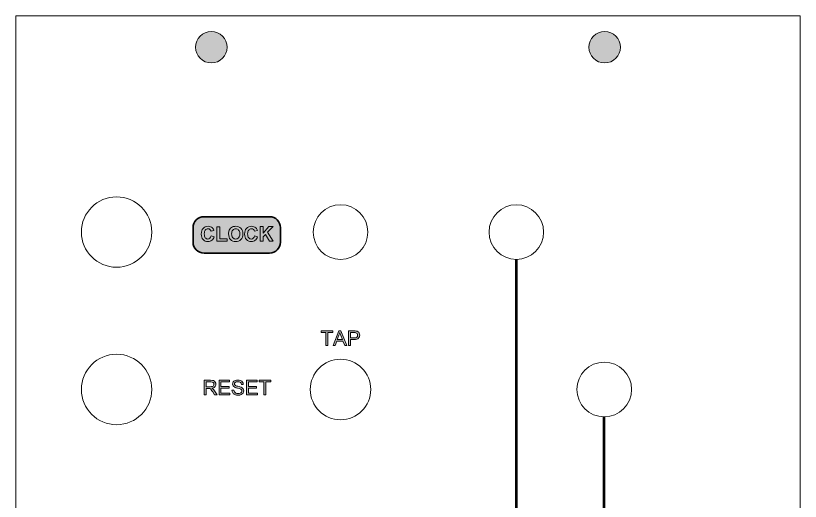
# Model space of a CAD drawing. Header units: millimetres. Extents: x -54 to 54, y -111 to 111.
# Drawn here: x -53.8 to 53.8, y 44.4 to 111 of the extents above; entities that cross this region are included whole.
import ezdxf

# ---------------------------------------------------------------- set-up
doc = ezdxf.new("R2010")
doc.units = ezdxf.units.MM
doc.header["$MEASUREMENT"] = 0
doc.layers.add('Decoupe', color=7, linetype='Continuous')
doc.layers.add('Impression', color=7, linetype='Continuous')

# ---------------------------------------------------------------- blocks, each defined once
blk = doc.blocks.new('block 3')
at = {"layer": 'Impression', "true_color": 0x000000}
h = blk.add_hatch(color=18, dxfattribs=at)
h.dxf.hatch_style = 2
edge = h.paths.add_edge_path()
edge.add_spline(control_points=[(-27.02, 80.8), (-27.02, 80.8), (-26.62, 80.68), (-26.62, 80.68), (-26.68, 80.46), (-26.78, 80.29), (-26.93, 80.19), (-27.07, 80.08), (-27.25, 80.02), (-27.46, 80.02), (-27.73, 80.02), (-27.95, 80.12), (-28.12, 80.3), (-28.3, 80.48), (-28.38, 80.73), (-28.38, 81.05), (-28.38, 81.39), (-28.3, 81.65), (-28.12, 81.83), (-27.95, 82.02), (-27.72, 82.11), (-27.44, 82.11), (-27.19, 82.11), (-26.99, 82.04), (-26.84, 81.89), (-26.74, 81.81), (-26.67, 81.68), (-26.63, 81.52), (-26.63, 81.52), (-27.03, 81.43), (-27.03, 81.43), (-27.06, 81.53), (-27.11, 81.61), (-27.18, 81.67), (-27.26, 81.73), (-27.35, 81.77), (-27.46, 81.77), (-27.61, 81.77), (-27.73, 81.71), (-27.82, 81.6), (-27.92, 81.5), (-27.96, 81.32), (-27.96, 81.08), (-27.96, 80.83), (-27.92, 80.64), (-27.82, 80.54), (-27.73, 80.43), (-27.61, 80.37), (-27.47, 80.37), (-27.36, 80.37), (-27.27, 80.41), (-27.19, 80.48), (-27.11, 80.55), (-27.05, 80.65), (-27.02, 80.8)], knot_values=[0, 0, 0, 0, 1, 1, 1, 2, 2, 2, 3, 3, 3, 4, 4, 4, 5, 5, 5, 6, 6, 6, 7, 7, 7, 8, 8, 8, 9, 9, 9, 10, 10, 10, 11, 11, 11, 12, 12, 12, 13, 13, 13, 14, 14, 14, 15, 15, 15, 16, 16, 16, 17, 17, 17, 18, 18, 18, 18], degree=3, periodic=1)
h = blk.add_hatch(color=18, dxfattribs=at)
h.dxf.hatch_style = 2
h.paths.add_polyline_path([(-26.26, 80.06), (-26.26, 82.06), (-25.85, 82.06), (-25.85, 80.4), (-24.84, 80.4), (-24.84, 80.06)])
h = blk.add_hatch(color=18, dxfattribs=at)
h.dxf.hatch_style = 2
edge = h.paths.add_edge_path()
edge.add_spline(control_points=[(-24.63, 81.06), (-24.63, 81.26), (-24.6, 81.44), (-24.54, 81.58), (-24.49, 81.68), (-24.43, 81.77), (-24.35, 81.85), (-24.27, 81.93), (-24.19, 81.99), (-24.09, 82.03), (-23.96, 82.09), (-23.82, 82.11), (-23.65, 82.11), (-23.36, 82.11), (-23.12, 82.02), (-22.94, 81.84), (-22.76, 81.65), (-22.67, 81.4), (-22.67, 81.07), (-22.67, 80.74), (-22.76, 80.49), (-22.94, 80.3), (-23.12, 80.12), (-23.35, 80.02), (-23.65, 80.02), (-23.95, 80.02), (-24.19, 80.12), (-24.37, 80.3), (-24.54, 80.48), (-24.63, 80.74), (-24.63, 81.06)], knot_values=[0, 0, 0, 0, 1, 1, 1, 2, 2, 2, 3, 3, 3, 4, 4, 4, 5, 5, 5, 6, 6, 6, 7, 7, 7, 8, 8, 8, 9, 9, 9, 10, 10, 10, 10], degree=3, periodic=1)
edge = h.paths.add_edge_path()
edge.add_spline(control_points=[(-24.21, 81.07), (-24.21, 80.84), (-24.16, 80.67), (-24.05, 80.55), (-23.95, 80.43), (-23.81, 80.37), (-23.65, 80.37), (-23.49, 80.37), (-23.35, 80.43), (-23.25, 80.55), (-23.15, 80.67), (-23.09, 80.84), (-23.09, 81.08), (-23.09, 81.31), (-23.14, 81.48), (-23.25, 81.59), (-23.35, 81.71), (-23.48, 81.77), (-23.65, 81.77), (-23.82, 81.77), (-23.95, 81.71), (-24.06, 81.59), (-24.16, 81.48), (-24.21, 81.3), (-24.21, 81.07)], knot_values=[0, 0, 0, 0, 1, 1, 1, 2, 2, 2, 3, 3, 3, 4, 4, 4, 5, 5, 5, 6, 6, 6, 7, 7, 7, 8, 8, 8, 8], degree=3, periodic=1)
h = blk.add_hatch(color=18, dxfattribs=at)
h.dxf.hatch_style = 2
edge = h.paths.add_edge_path()
edge.add_spline(control_points=[(-21.06, 80.8), (-21.06, 80.8), (-20.67, 80.68), (-20.67, 80.68), (-20.73, 80.46), (-20.83, 80.29), (-20.97, 80.19), (-21.11, 80.08), (-21.29, 80.02), (-21.5, 80.02), (-21.77, 80.02), (-21.99, 80.12), (-22.17, 80.3), (-22.34, 80.48), (-22.43, 80.73), (-22.43, 81.05), (-22.43, 81.39), (-22.34, 81.65), (-22.17, 81.83), (-21.99, 82.02), (-21.76, 82.11), (-21.48, 82.11), (-21.23, 82.11), (-21.03, 82.04), (-20.88, 81.89), (-20.79, 81.81), (-20.72, 81.68), (-20.67, 81.52), (-20.67, 81.52), (-21.08, 81.43), (-21.08, 81.43), (-21.1, 81.53), (-21.15, 81.61), (-21.22, 81.67), (-21.3, 81.73), (-21.39, 81.77), (-21.5, 81.77), (-21.65, 81.77), (-21.77, 81.71), (-21.87, 81.6), (-21.96, 81.5), (-22.01, 81.32), (-22.01, 81.08), (-22.01, 80.83), (-21.96, 80.64), (-21.87, 80.54), (-21.78, 80.43), (-21.66, 80.37), (-21.51, 80.37), (-21.4, 80.37), (-21.31, 80.41), (-21.23, 80.48), (-21.15, 80.55), (-21.1, 80.65), (-21.06, 80.8)], knot_values=[0, 0, 0, 0, 1, 1, 1, 2, 2, 2, 3, 3, 3, 4, 4, 4, 5, 5, 5, 6, 6, 6, 7, 7, 7, 8, 8, 8, 9, 9, 9, 10, 10, 10, 11, 11, 11, 12, 12, 12, 13, 13, 13, 14, 14, 14, 15, 15, 15, 16, 16, 16, 17, 17, 17, 18, 18, 18, 18], degree=3, periodic=1)
h = blk.add_hatch(color=18, dxfattribs=at)
h.dxf.hatch_style = 2
h.paths.add_polyline_path([(-20.31, 80.06), (-20.31, 82.08), (-19.9, 82.08), (-19.9, 81.18), (-19.08, 82.08), (-18.53, 82.08), (-19.29, 81.29), (-18.49, 80.06), (-19.02, 80.06), (-19.57, 81.01), (-19.9, 80.67), (-19.9, 80.06)])
at = {"layer": 'Impression', "lineweight": 0}
for points in [[(-26.26, 80.06), (-26.26, 82.06), (-25.85, 82.06), (-25.85, 80.4), (-24.84, 80.4), (-24.84, 80.06), (-26.26, 80.06)], [(-20.31, 80.06), (-20.31, 82.08), (-19.9, 82.08), (-19.9, 81.18), (-19.08, 82.08), (-18.53, 82.08), (-19.29, 81.29), (-18.49, 80.06), (-19.02, 80.06), (-19.57, 81.01), (-19.9, 80.67), (-19.9, 80.06), (-20.31, 80.06)]]:
    blk.add_lwpolyline(points, dxfattribs=at)
for points, knots in [([(-27.02, 80.8), (-27.02, 80.8), (-26.62, 80.68), (-26.62, 80.68), (-26.68, 80.46), (-26.78, 80.29), (-26.93, 80.19), (-27.07, 80.08), (-27.25, 80.02), (-27.46, 80.02), (-27.73, 80.02), (-27.95, 80.12), (-28.12, 80.3), (-28.3, 80.48), (-28.38, 80.73), (-28.38, 81.05), (-28.38, 81.39), (-28.3, 81.65), (-28.12, 81.83), (-27.95, 82.02), (-27.72, 82.11), (-27.44, 82.11), (-27.19, 82.11), (-26.99, 82.04), (-26.84, 81.89), (-26.74, 81.81), (-26.67, 81.68), (-26.63, 81.52), (-26.63, 81.52), (-27.03, 81.43), (-27.03, 81.43), (-27.06, 81.53), (-27.11, 81.61), (-27.18, 81.67), (-27.26, 81.73), (-27.35, 81.77), (-27.46, 81.77), (-27.61, 81.77), (-27.73, 81.71), (-27.82, 81.6), (-27.92, 81.5), (-27.96, 81.32), (-27.96, 81.08), (-27.96, 80.83), (-27.92, 80.64), (-27.82, 80.54), (-27.73, 80.43), (-27.61, 80.37), (-27.47, 80.37), (-27.36, 80.37), (-27.27, 80.41), (-27.19, 80.48), (-27.11, 80.55), (-27.05, 80.65), (-27.02, 80.8)], [0, 0, 0, 0, 1, 1, 1, 2, 2, 2, 3, 3, 3, 4, 4, 4, 5, 5, 5, 6, 6, 6, 7, 7, 7, 8, 8, 8, 9, 9, 9, 10, 10, 10, 11, 11, 11, 12, 12, 12, 13, 13, 13, 14, 14, 14, 15, 15, 15, 16, 16, 16, 17, 17, 17, 18, 18, 18, 18]), ([(-24.63, 81.06), (-24.63, 81.26), (-24.6, 81.44), (-24.54, 81.58), (-24.49, 81.68), (-24.43, 81.77), (-24.35, 81.85), (-24.27, 81.93), (-24.19, 81.99), (-24.09, 82.03), (-23.96, 82.09), (-23.82, 82.11), (-23.65, 82.11), (-23.36, 82.11), (-23.12, 82.02), (-22.94, 81.84), (-22.76, 81.65), (-22.67, 81.4), (-22.67, 81.07), (-22.67, 80.74), (-22.76, 80.49), (-22.94, 80.3), (-23.12, 80.12), (-23.35, 80.02), (-23.65, 80.02), (-23.95, 80.02), (-24.19, 80.12), (-24.37, 80.3), (-24.54, 80.48), (-24.63, 80.74), (-24.63, 81.06)], [0, 0, 0, 0, 1, 1, 1, 2, 2, 2, 3, 3, 3, 4, 4, 4, 5, 5, 5, 6, 6, 6, 7, 7, 7, 8, 8, 8, 9, 9, 9, 10, 10, 10, 10]), ([(-21.06, 80.8), (-21.06, 80.8), (-20.67, 80.68), (-20.67, 80.68), (-20.73, 80.46), (-20.83, 80.29), (-20.97, 80.19), (-21.11, 80.08), (-21.29, 80.02), (-21.5, 80.02), (-21.77, 80.02), (-21.99, 80.12), (-22.17, 80.3), (-22.34, 80.48), (-22.43, 80.73), (-22.43, 81.05), (-22.43, 81.39), (-22.34, 81.65), (-22.17, 81.83), (-21.99, 82.02), (-21.76, 82.11), (-21.48, 82.11), (-21.23, 82.11), (-21.03, 82.04), (-20.88, 81.89), (-20.79, 81.81), (-20.72, 81.68), (-20.67, 81.52), (-20.67, 81.52), (-21.08, 81.43), (-21.08, 81.43), (-21.1, 81.53), (-21.15, 81.61), (-21.22, 81.67), (-21.3, 81.73), (-21.39, 81.77), (-21.5, 81.77), (-21.65, 81.77), (-21.77, 81.71), (-21.87, 81.6), (-21.96, 81.5), (-22.01, 81.32), (-22.01, 81.08), (-22.01, 80.83), (-21.96, 80.64), (-21.87, 80.54), (-21.78, 80.43), (-21.66, 80.37), (-21.51, 80.37), (-21.4, 80.37), (-21.31, 80.41), (-21.23, 80.48), (-21.15, 80.55), (-21.1, 80.65), (-21.06, 80.8)], [0, 0, 0, 0, 1, 1, 1, 2, 2, 2, 3, 3, 3, 4, 4, 4, 5, 5, 5, 6, 6, 6, 7, 7, 7, 8, 8, 8, 9, 9, 9, 10, 10, 10, 11, 11, 11, 12, 12, 12, 13, 13, 13, 14, 14, 14, 15, 15, 15, 16, 16, 16, 17, 17, 17, 18, 18, 18, 18]), ([(-24.21, 81.07), (-24.21, 80.84), (-24.16, 80.67), (-24.05, 80.55), (-23.95, 80.43), (-23.81, 80.37), (-23.65, 80.37), (-23.49, 80.37), (-23.35, 80.43), (-23.25, 80.55), (-23.15, 80.67), (-23.09, 80.84), (-23.09, 81.08), (-23.09, 81.31), (-23.14, 81.48), (-23.25, 81.59), (-23.35, 81.71), (-23.48, 81.77), (-23.65, 81.77), (-23.82, 81.77), (-23.95, 81.71), (-24.06, 81.59), (-24.16, 81.48), (-24.21, 81.3), (-24.21, 81.07)], [0, 0, 0, 0, 1, 1, 1, 2, 2, 2, 3, 3, 3, 4, 4, 4, 5, 5, 5, 6, 6, 6, 7, 7, 7, 8, 8, 8, 8])]:
    blk.add_open_spline(points, degree=3, knots=knots, dxfattribs=at)
blk = doc.blocks.new('block 4')
at = {"layer": 'Impression', "true_color": 0x231f20}
h = blk.add_hatch(color=250, dxfattribs=at)
h.dxf.hatch_style = 2
edge = h.paths.add_edge_path()
edge.add_spline(control_points=[(-27.98, 58.98), (-27.98, 58.98), (-27.98, 61), (-27.98, 61), (-27.98, 61), (-27.09, 61), (-27.09, 61), (-26.91, 61), (-26.77, 60.98), (-26.68, 60.94), (-26.58, 60.91), (-26.51, 60.84), (-26.45, 60.75), (-26.4, 60.66), (-26.37, 60.56), (-26.37, 60.45), (-26.37, 60.3), (-26.41, 60.18), (-26.51, 60.08), (-26.6, 59.99), (-26.74, 59.92), (-26.94, 59.9), (-26.87, 59.86), (-26.81, 59.83), (-26.78, 59.8), (-26.7, 59.72), (-26.62, 59.63), (-26.55, 59.53), (-26.55, 59.53), (-26.2, 58.98), (-26.2, 58.98), (-26.2, 58.98), (-26.54, 58.98), (-26.54, 58.98), (-26.54, 58.98), (-26.81, 59.4), (-26.81, 59.4), (-26.88, 59.52), (-26.95, 59.61), (-27, 59.68), (-27.05, 59.74), (-27.09, 59.79), (-27.13, 59.81), (-27.17, 59.84), (-27.21, 59.85), (-27.26, 59.86), (-27.29, 59.87), (-27.34, 59.87), (-27.41, 59.87), (-27.41, 59.87), (-27.72, 59.87), (-27.72, 59.87), (-27.72, 59.87), (-27.72, 58.98), (-27.72, 58.98), (-27.72, 58.98), (-27.98, 58.98), (-27.98, 58.98)], knot_values=[0, 0, 0, 0, 1, 1, 1, 2, 2, 2, 3, 3, 3, 4, 4, 4, 5, 5, 5, 6, 6, 6, 7, 7, 7, 8, 8, 8, 9, 9, 9, 10, 10, 10, 11, 11, 11, 12, 12, 12, 13, 13, 13, 14, 14, 14, 15, 15, 15, 16, 16, 16, 17, 17, 17, 18, 18, 18, 19, 19, 19, 19], degree=3, periodic=1)
edge = h.paths.add_edge_path()
edge.add_spline(control_points=[(-27.72, 60.11), (-27.72, 60.11), (-27.14, 60.11), (-27.14, 60.11), (-27.02, 60.11), (-26.92, 60.12), (-26.85, 60.14), (-26.78, 60.17), (-26.73, 60.21), (-26.7, 60.27), (-26.66, 60.32), (-26.64, 60.38), (-26.64, 60.45), (-26.64, 60.54), (-26.68, 60.62), (-26.75, 60.68), (-26.82, 60.74), (-26.93, 60.77), (-27.08, 60.77), (-27.08, 60.77), (-27.72, 60.77), (-27.72, 60.77), (-27.72, 60.77), (-27.72, 60.11), (-27.72, 60.11)], knot_values=[0, 0, 0, 0, 1, 1, 1, 2, 2, 2, 3, 3, 3, 4, 4, 4, 5, 5, 5, 6, 6, 6, 7, 7, 7, 8, 8, 8, 8], degree=3, periodic=1)
h = blk.add_hatch(color=250, dxfattribs=at)
h.dxf.hatch_style = 2
h.paths.add_polyline_path([(-25.94, 58.98), (-25.94, 61), (-24.48, 61), (-24.48, 60.76), (-25.68, 60.76), (-25.68, 60.14), (-24.56, 60.14), (-24.56, 59.9), (-25.68, 59.9), (-25.68, 59.22), (-24.44, 59.22), (-24.44, 58.98)])
h = blk.add_hatch(color=250, dxfattribs=at)
h.dxf.hatch_style = 2
edge = h.paths.add_edge_path()
edge.add_spline(control_points=[(-24.16, 59.63), (-24.16, 59.63), (-23.9, 59.65), (-23.9, 59.65), (-23.89, 59.55), (-23.87, 59.46), (-23.82, 59.4), (-23.78, 59.33), (-23.71, 59.28), (-23.62, 59.24), (-23.53, 59.2), (-23.42, 59.18), (-23.31, 59.18), (-23.21, 59.18), (-23.12, 59.2), (-23.04, 59.23), (-22.96, 59.26), (-22.9, 59.3), (-22.86, 59.35), (-22.83, 59.41), (-22.81, 59.46), (-22.81, 59.53), (-22.81, 59.59), (-22.82, 59.64), (-22.86, 59.69), (-22.9, 59.74), (-22.96, 59.78), (-23.04, 59.81), (-23.1, 59.83), (-23.22, 59.87), (-23.4, 59.91), (-23.59, 59.95), (-23.72, 60), (-23.79, 60.04), (-23.89, 60.09), (-23.96, 60.15), (-24.01, 60.22), (-24.06, 60.3), (-24.08, 60.38), (-24.08, 60.48), (-24.08, 60.58), (-24.05, 60.67), (-23.99, 60.76), (-23.94, 60.85), (-23.85, 60.92), (-23.74, 60.96), (-23.63, 61.01), (-23.5, 61.03), (-23.37, 61.03), (-23.22, 61.03), (-23.09, 61.01), (-22.97, 60.96), (-22.86, 60.91), (-22.77, 60.84), (-22.71, 60.75), (-22.65, 60.65), (-22.61, 60.55), (-22.61, 60.43), (-22.61, 60.43), (-22.87, 60.41), (-22.87, 60.41), (-22.88, 60.54), (-22.93, 60.63), (-23.01, 60.7), (-23.09, 60.76), (-23.2, 60.8), (-23.36, 60.8), (-23.52, 60.8), (-23.64, 60.77), (-23.71, 60.71), (-23.79, 60.65), (-23.82, 60.58), (-23.82, 60.49), (-23.82, 60.42), (-23.8, 60.36), (-23.74, 60.31), (-23.69, 60.27), (-23.56, 60.22), (-23.34, 60.17), (-23.12, 60.12), (-22.97, 60.08), (-22.89, 60.04), (-22.78, 59.99), (-22.69, 59.92), (-22.63, 59.84), (-22.58, 59.75), (-22.55, 59.66), (-22.55, 59.55), (-22.55, 59.44), (-22.58, 59.34), (-22.64, 59.24), (-22.7, 59.15), (-22.79, 59.07), (-22.91, 59.02), (-23.02, 58.97), (-23.15, 58.94), (-23.3, 58.94), (-23.48, 58.94), (-23.63, 58.97), (-23.76, 59.02), (-23.88, 59.08), (-23.98, 59.16), (-24.05, 59.26), (-24.12, 59.37), (-24.15, 59.49), (-24.16, 59.63)], knot_values=[0, 0, 0, 0, 1, 1, 1, 2, 2, 2, 3, 3, 3, 4, 4, 4, 5, 5, 5, 6, 6, 6, 7, 7, 7, 8, 8, 8, 9, 9, 9, 10, 10, 10, 11, 11, 11, 12, 12, 12, 13, 13, 13, 14, 14, 14, 15, 15, 15, 16, 16, 16, 17, 17, 17, 18, 18, 18, 19, 19, 19, 20, 20, 20, 21, 21, 21, 22, 22, 22, 23, 23, 23, 24, 24, 24, 25, 25, 25, 26, 26, 26, 27, 27, 27, 28, 28, 28, 29, 29, 29, 30, 30, 30, 31, 31, 31, 32, 32, 32, 33, 33, 33, 34, 34, 34, 35, 35, 35, 35], degree=3, periodic=1)
h = blk.add_hatch(color=250, dxfattribs=at)
h.dxf.hatch_style = 2
h.paths.add_polyline_path([(-22.18, 58.98), (-22.18, 61), (-20.72, 61), (-20.72, 60.76), (-21.91, 60.76), (-21.91, 60.14), (-20.79, 60.14), (-20.79, 59.9), (-21.91, 59.9), (-21.91, 59.22), (-20.67, 59.22), (-20.67, 58.98)])
h = blk.add_hatch(color=250, dxfattribs=at)
h.dxf.hatch_style = 2
h.paths.add_polyline_path([(-19.79, 58.98), (-19.79, 60.76), (-20.45, 60.76), (-20.45, 61), (-18.85, 61), (-18.85, 60.76), (-19.52, 60.76), (-19.52, 58.98)])
at = {"layer": 'Impression', "lineweight": 0}
for points in [[(-25.94, 58.98), (-25.94, 61), (-24.48, 61), (-24.48, 60.76), (-25.68, 60.76), (-25.68, 60.14), (-24.56, 60.14), (-24.56, 59.9), (-25.68, 59.9), (-25.68, 59.22), (-24.44, 59.22), (-24.44, 58.98), (-25.94, 58.98)], [(-22.18, 58.98), (-22.18, 61), (-20.72, 61), (-20.72, 60.76), (-21.91, 60.76), (-21.91, 60.14), (-20.79, 60.14), (-20.79, 59.9), (-21.91, 59.9), (-21.91, 59.22), (-20.67, 59.22), (-20.67, 58.98), (-22.18, 58.98)], [(-19.79, 58.98), (-19.79, 60.76), (-20.45, 60.76), (-20.45, 61), (-18.85, 61), (-18.85, 60.76), (-19.52, 60.76), (-19.52, 58.98), (-19.79, 58.98)]]:
    blk.add_lwpolyline(points, dxfattribs=at)
for points, knots in [([(-27.98, 58.98), (-27.98, 58.98), (-27.98, 61), (-27.98, 61), (-27.98, 61), (-27.09, 61), (-27.09, 61), (-26.91, 61), (-26.77, 60.98), (-26.68, 60.94), (-26.58, 60.91), (-26.51, 60.84), (-26.45, 60.75), (-26.4, 60.66), (-26.37, 60.56), (-26.37, 60.45), (-26.37, 60.3), (-26.41, 60.18), (-26.51, 60.08), (-26.6, 59.99), (-26.74, 59.92), (-26.94, 59.9), (-26.87, 59.86), (-26.81, 59.83), (-26.78, 59.8), (-26.7, 59.72), (-26.62, 59.63), (-26.55, 59.53), (-26.55, 59.53), (-26.2, 58.98), (-26.2, 58.98), (-26.2, 58.98), (-26.54, 58.98), (-26.54, 58.98), (-26.54, 58.98), (-26.81, 59.4), (-26.81, 59.4), (-26.88, 59.52), (-26.95, 59.61), (-27, 59.68), (-27.05, 59.74), (-27.09, 59.79), (-27.13, 59.81), (-27.17, 59.84), (-27.21, 59.85), (-27.26, 59.86), (-27.29, 59.87), (-27.34, 59.87), (-27.41, 59.87), (-27.41, 59.87), (-27.72, 59.87), (-27.72, 59.87), (-27.72, 59.87), (-27.72, 58.98), (-27.72, 58.98), (-27.72, 58.98), (-27.98, 58.98), (-27.98, 58.98)], [0, 0, 0, 0, 1, 1, 1, 2, 2, 2, 3, 3, 3, 4, 4, 4, 5, 5, 5, 6, 6, 6, 7, 7, 7, 8, 8, 8, 9, 9, 9, 10, 10, 10, 11, 11, 11, 12, 12, 12, 13, 13, 13, 14, 14, 14, 15, 15, 15, 16, 16, 16, 17, 17, 17, 18, 18, 18, 19, 19, 19, 19]), ([(-27.72, 60.11), (-27.72, 60.11), (-27.14, 60.11), (-27.14, 60.11), (-27.02, 60.11), (-26.92, 60.12), (-26.85, 60.14), (-26.78, 60.17), (-26.73, 60.21), (-26.7, 60.27), (-26.66, 60.32), (-26.64, 60.38), (-26.64, 60.45), (-26.64, 60.54), (-26.68, 60.62), (-26.75, 60.68), (-26.82, 60.74), (-26.93, 60.77), (-27.08, 60.77), (-27.08, 60.77), (-27.72, 60.77), (-27.72, 60.77), (-27.72, 60.77), (-27.72, 60.11), (-27.72, 60.11)], [0, 0, 0, 0, 1, 1, 1, 2, 2, 2, 3, 3, 3, 4, 4, 4, 5, 5, 5, 6, 6, 6, 7, 7, 7, 8, 8, 8, 8]), ([(-24.16, 59.63), (-24.16, 59.63), (-23.9, 59.65), (-23.9, 59.65), (-23.89, 59.55), (-23.87, 59.46), (-23.82, 59.4), (-23.78, 59.33), (-23.71, 59.28), (-23.62, 59.24), (-23.53, 59.2), (-23.42, 59.18), (-23.31, 59.18), (-23.21, 59.18), (-23.12, 59.2), (-23.04, 59.23), (-22.96, 59.26), (-22.9, 59.3), (-22.86, 59.35), (-22.83, 59.41), (-22.81, 59.46), (-22.81, 59.53), (-22.81, 59.59), (-22.82, 59.64), (-22.86, 59.69), (-22.9, 59.74), (-22.96, 59.78), (-23.04, 59.81), (-23.1, 59.83), (-23.22, 59.87), (-23.4, 59.91), (-23.59, 59.95), (-23.72, 60), (-23.79, 60.04), (-23.89, 60.09), (-23.96, 60.15), (-24.01, 60.22), (-24.06, 60.3), (-24.08, 60.38), (-24.08, 60.48), (-24.08, 60.58), (-24.05, 60.67), (-23.99, 60.76), (-23.94, 60.85), (-23.85, 60.92), (-23.74, 60.96), (-23.63, 61.01), (-23.5, 61.03), (-23.37, 61.03), (-23.22, 61.03), (-23.09, 61.01), (-22.97, 60.96), (-22.86, 60.91), (-22.77, 60.84), (-22.71, 60.75), (-22.65, 60.65), (-22.61, 60.55), (-22.61, 60.43), (-22.61, 60.43), (-22.87, 60.41), (-22.87, 60.41), (-22.88, 60.54), (-22.93, 60.63), (-23.01, 60.7), (-23.09, 60.76), (-23.2, 60.8), (-23.36, 60.8), (-23.52, 60.8), (-23.64, 60.77), (-23.71, 60.71), (-23.79, 60.65), (-23.82, 60.58), (-23.82, 60.49), (-23.82, 60.42), (-23.8, 60.36), (-23.74, 60.31), (-23.69, 60.27), (-23.56, 60.22), (-23.34, 60.17), (-23.12, 60.12), (-22.97, 60.08), (-22.89, 60.04), (-22.78, 59.99), (-22.69, 59.92), (-22.63, 59.84), (-22.58, 59.75), (-22.55, 59.66), (-22.55, 59.55), (-22.55, 59.44), (-22.58, 59.34), (-22.64, 59.24), (-22.7, 59.15), (-22.79, 59.07), (-22.91, 59.02), (-23.02, 58.97), (-23.15, 58.94), (-23.3, 58.94), (-23.48, 58.94), (-23.63, 58.97), (-23.76, 59.02), (-23.88, 59.08), (-23.98, 59.16), (-24.05, 59.26), (-24.12, 59.37), (-24.15, 59.49), (-24.16, 59.63)], [0, 0, 0, 0, 1, 1, 1, 2, 2, 2, 3, 3, 3, 4, 4, 4, 5, 5, 5, 6, 6, 6, 7, 7, 7, 8, 8, 8, 9, 9, 9, 10, 10, 10, 11, 11, 11, 12, 12, 12, 13, 13, 13, 14, 14, 14, 15, 15, 15, 16, 16, 16, 17, 17, 17, 18, 18, 18, 19, 19, 19, 20, 20, 20, 21, 21, 21, 22, 22, 22, 23, 23, 23, 24, 24, 24, 25, 25, 25, 26, 26, 26, 27, 27, 27, 28, 28, 28, 29, 29, 29, 30, 30, 30, 31, 31, 31, 32, 32, 32, 33, 33, 33, 34, 34, 34, 35, 35, 35, 35])]:
    blk.add_open_spline(points, degree=3, knots=knots, dxfattribs=at)
blk = doc.blocks.new('block 7')
at = {"layer": 'Impression', "true_color": 0x231f20}
h = blk.add_hatch(color=250, dxfattribs=at)
h.dxf.hatch_style = 2
h.paths.add_polyline_path([(-11.27, 65.75), (-11.27, 67.53), (-11.93, 67.53), (-11.93, 67.77), (-10.33, 67.77), (-10.33, 67.53), (-11, 67.53), (-11, 65.75)])
h = blk.add_hatch(color=250, dxfattribs=at)
h.dxf.hatch_style = 2
h.paths.add_polyline_path([(-10.28, 65.75), (-9.5, 67.77), (-9.22, 67.77), (-8.39, 65.75), (-8.69, 65.75), (-8.93, 66.36), (-9.77, 66.36), (-10, 65.75)])
edge = h.paths.add_edge_path()
edge.add_spline(control_points=[(-9.7, 66.58), (-9.7, 66.58), (-9.01, 66.58), (-9.01, 66.58), (-9.01, 66.58), (-9.22, 67.14), (-9.22, 67.14), (-9.29, 67.31), (-9.34, 67.45), (-9.37, 67.56), (-9.39, 67.43), (-9.43, 67.3), (-9.48, 67.17), (-9.48, 67.17), (-9.7, 66.58), (-9.7, 66.58)], knot_values=[0, 0, 0, 0, 1, 1, 1, 2, 2, 2, 3, 3, 3, 4, 4, 4, 5, 5, 5, 5], degree=3, periodic=1)
h = blk.add_hatch(color=250, dxfattribs=at)
h.dxf.hatch_style = 2
edge = h.paths.add_edge_path()
edge.add_spline(control_points=[(-8.18, 65.75), (-8.18, 65.75), (-8.18, 67.77), (-8.18, 67.77), (-8.18, 67.77), (-7.41, 67.77), (-7.41, 67.77), (-7.28, 67.77), (-7.18, 67.76), (-7.11, 67.75), (-7.01, 67.73), (-6.92, 67.7), (-6.86, 67.65), (-6.79, 67.61), (-6.74, 67.54), (-6.7, 67.46), (-6.65, 67.38), (-6.63, 67.28), (-6.63, 67.18), (-6.63, 67.01), (-6.69, 66.87), (-6.8, 66.75), (-6.91, 66.63), (-7.11, 66.57), (-7.39, 66.57), (-7.39, 66.57), (-7.91, 66.57), (-7.91, 66.57), (-7.91, 66.57), (-7.91, 65.75), (-7.91, 65.75), (-7.91, 65.75), (-8.18, 65.75), (-8.18, 65.75)], knot_values=[0, 0, 0, 0, 1, 1, 1, 2, 2, 2, 3, 3, 3, 4, 4, 4, 5, 5, 5, 6, 6, 6, 7, 7, 7, 8, 8, 8, 9, 9, 9, 10, 10, 10, 11, 11, 11, 11], degree=3, periodic=1)
edge = h.paths.add_edge_path()
edge.add_spline(control_points=[(-7.91, 66.81), (-7.91, 66.81), (-7.39, 66.81), (-7.39, 66.81), (-7.21, 66.81), (-7.09, 66.84), (-7.02, 66.9), (-6.95, 66.97), (-6.91, 67.06), (-6.91, 67.17), (-6.91, 67.26), (-6.93, 67.33), (-6.97, 67.39), (-7.02, 67.45), (-7.07, 67.49), (-7.14, 67.51), (-7.19, 67.52), (-7.27, 67.53), (-7.39, 67.53), (-7.39, 67.53), (-7.91, 67.53), (-7.91, 67.53), (-7.91, 67.53), (-7.91, 66.81), (-7.91, 66.81)], knot_values=[0, 0, 0, 0, 1, 1, 1, 2, 2, 2, 3, 3, 3, 4, 4, 4, 5, 5, 5, 6, 6, 6, 7, 7, 7, 8, 8, 8, 8], degree=3, periodic=1)
at = {"layer": 'Impression', "lineweight": 0}
for points in [[(-11.27, 65.75), (-11.27, 67.53), (-11.93, 67.53), (-11.93, 67.77), (-10.33, 67.77), (-10.33, 67.53), (-11, 67.53), (-11, 65.75), (-11.27, 65.75)], [(-10.28, 65.75), (-9.5, 67.77), (-9.22, 67.77), (-8.39, 65.75), (-8.69, 65.75), (-8.93, 66.36), (-9.77, 66.36), (-10, 65.75), (-10.28, 65.75)]]:
    blk.add_lwpolyline(points, dxfattribs=at)
for points, knots in [([(-9.7, 66.58), (-9.7, 66.58), (-9.01, 66.58), (-9.01, 66.58), (-9.01, 66.58), (-9.22, 67.14), (-9.22, 67.14), (-9.29, 67.31), (-9.34, 67.45), (-9.37, 67.56), (-9.39, 67.43), (-9.43, 67.3), (-9.48, 67.17), (-9.48, 67.17), (-9.7, 66.58), (-9.7, 66.58)], [0, 0, 0, 0, 1, 1, 1, 2, 2, 2, 3, 3, 3, 4, 4, 4, 5, 5, 5, 5]), ([(-8.18, 65.75), (-8.18, 65.75), (-8.18, 67.77), (-8.18, 67.77), (-8.18, 67.77), (-7.41, 67.77), (-7.41, 67.77), (-7.28, 67.77), (-7.18, 67.76), (-7.11, 67.75), (-7.01, 67.73), (-6.92, 67.7), (-6.86, 67.65), (-6.79, 67.61), (-6.74, 67.54), (-6.7, 67.46), (-6.65, 67.38), (-6.63, 67.28), (-6.63, 67.18), (-6.63, 67.01), (-6.69, 66.87), (-6.8, 66.75), (-6.91, 66.63), (-7.11, 66.57), (-7.39, 66.57), (-7.39, 66.57), (-7.91, 66.57), (-7.91, 66.57), (-7.91, 66.57), (-7.91, 65.75), (-7.91, 65.75), (-7.91, 65.75), (-8.18, 65.75), (-8.18, 65.75)], [0, 0, 0, 0, 1, 1, 1, 2, 2, 2, 3, 3, 3, 4, 4, 4, 5, 5, 5, 6, 6, 6, 7, 7, 7, 8, 8, 8, 9, 9, 9, 10, 10, 10, 11, 11, 11, 11]), ([(-7.91, 66.81), (-7.91, 66.81), (-7.39, 66.81), (-7.39, 66.81), (-7.21, 66.81), (-7.09, 66.84), (-7.02, 66.9), (-6.95, 66.97), (-6.91, 67.06), (-6.91, 67.17), (-6.91, 67.26), (-6.93, 67.33), (-6.97, 67.39), (-7.02, 67.45), (-7.07, 67.49), (-7.14, 67.51), (-7.19, 67.52), (-7.27, 67.53), (-7.39, 67.53), (-7.39, 67.53), (-7.91, 67.53), (-7.91, 67.53), (-7.91, 67.53), (-7.91, 66.81), (-7.91, 66.81)], [0, 0, 0, 0, 1, 1, 1, 2, 2, 2, 3, 3, 3, 4, 4, 4, 5, 5, 5, 6, 6, 6, 7, 7, 7, 8, 8, 8, 8])]:
    blk.add_open_spline(points, degree=3, knots=knots, dxfattribs=at)

msp = doc.modelspace()

# ---------------------------------------------------------------- hatches: boundary and pattern name
at = {"layer": 'Impression', "true_color": 0x000000}
h = msp.add_hatch(color=18, dxfattribs=at)
h.dxf.hatch_style = 2
edge = h.paths.add_edge_path()
edge.add_spline(control_points=[(-24.83, 106.68), (-24.83, 105.49), (-25.8, 104.52), (-26.99, 104.52), (-28.18, 104.52), (-29.15, 105.49), (-29.15, 106.68), (-29.15, 107.87), (-28.18, 108.84), (-26.99, 108.84), (-25.8, 108.84), (-24.83, 107.87), (-24.83, 106.68)], knot_values=[0, 0, 0, 0, 1, 1, 1, 2, 2, 2, 3, 3, 3, 4, 4, 4, 4], degree=3, periodic=1)
h = msp.add_hatch(color=18, dxfattribs=at)
h.dxf.hatch_style = 2
edge = h.paths.add_edge_path()
edge.add_spline(control_points=[(29.15, 106.68), (29.15, 105.49), (28.18, 104.52), (26.99, 104.52), (25.8, 104.52), (24.83, 105.49), (24.83, 106.68), (24.83, 107.87), (25.8, 108.84), (26.99, 108.84), (28.18, 108.84), (29.15, 107.87), (29.15, 106.68)], knot_values=[0, 0, 0, 0, 1, 1, 1, 2, 2, 2, 3, 3, 3, 4, 4, 4, 4], degree=3, periodic=1)
at = {"layer": 'Impression', "true_color": 0xffffff}
h = msp.add_hatch(color=7, dxfattribs=at)
h.dxf.hatch_style = 2
edge = h.paths.add_edge_path()
edge.add_spline(control_points=[(-19, 83.43), (-19, 83.43), (-28, 83.43), (-28, 83.43), (-28.83, 83.43), (-29.5, 82.76), (-29.5, 81.93), (-29.5, 81.93), (-29.5, 79.93), (-29.5, 79.93), (-29.5, 79.1), (-28.83, 78.43), (-28, 78.43), (-28, 78.43), (-19, 78.43), (-19, 78.43), (-18.17, 78.43), (-17.5, 79.1), (-17.5, 79.93), (-17.5, 79.93), (-17.5, 81.93), (-17.5, 81.93), (-17.5, 82.76), (-18.17, 83.43), (-19, 83.43)], knot_values=[0, 0, 0, 0, 1, 1, 1, 2, 2, 2, 3, 3, 3, 4, 4, 4, 5, 5, 5, 6, 6, 6, 7, 7, 7, 8, 8, 8, 8], degree=3, periodic=1)

# ---------------------------------------------------------------- linework, layer by layer
at = {"layer": 'Decoupe', "color": 240, "lineweight": 18, "true_color": 0xec2030}
for points in [[(-35.17, 81.32), (-35.17, 83.99), (-37.33, 86.15), (-40, 86.15), (-42.67, 86.15), (-44.83, 83.99), (-44.83, 81.32), (-44.83, 78.66), (-42.67, 76.5), (-40, 76.5), (-37.33, 76.5), (-35.17, 78.66), (-35.17, 81.32)], [(-13.01, 81.32), (-13.01, 79.25), (-11.33, 77.57), (-9.26, 77.57), (-7.19, 77.57), (-5.51, 79.25), (-5.51, 81.32), (-5.51, 83.39), (-7.19, 85.07), (-9.26, 85.07), (-11.33, 85.07), (-13.01, 83.39), (-13.01, 81.32)], [(11.12, 81.32), (11.12, 79.25), (12.8, 77.57), (14.87, 77.57), (16.94, 77.57), (18.62, 79.25), (18.62, 81.32), (18.62, 83.39), (16.94, 85.07), (14.87, 85.07), (12.8, 85.07), (11.12, 83.39), (11.12, 81.32)], [(-35.17, 59.73), (-35.17, 62.4), (-37.33, 64.56), (-40, 64.56), (-42.67, 64.56), (-44.83, 62.4), (-44.83, 59.73), (-44.83, 57.07), (-42.67, 54.9), (-40, 54.9), (-37.33, 54.9), (-35.17, 57.07), (-35.17, 59.73)], [(-13.41, 59.73), (-13.41, 57.44), (-11.55, 55.58), (-9.26, 55.58), (-6.96, 55.58), (-5.11, 57.44), (-5.11, 59.73), (-5.11, 62.02), (-6.96, 63.88), (-9.26, 63.88), (-11.55, 63.88), (-13.41, 62.02), (-13.41, 59.73)], [(23.19, 59.73), (23.19, 57.66), (24.87, 55.98), (26.94, 55.98), (29.01, 55.98), (30.69, 57.66), (30.69, 59.73), (30.69, 61.8), (29.01, 63.48), (26.94, 63.48), (24.87, 63.48), (23.19, 61.8), (23.19, 59.73)]]:
    msp.add_open_spline(points, degree=3, knots=[0, 0, 0, 0, 1, 1, 1, 2, 2, 2, 3, 3, 3, 4, 4, 4, 4], dxfattribs=at)
at = {"layer": 'Impression', "color": 240, "lineweight": 18, "true_color": 0xed1c24}
msp.add_lwpolyline([(53.85, -111), (-53.85, -111), (-53.85, 111), (53.85, 111), (53.85, -111)], dxfattribs=at)
for points in [[(-24.83, 106.68), (-24.83, 105.49), (-25.8, 104.52), (-26.99, 104.52), (-28.18, 104.52), (-29.15, 105.49), (-29.15, 106.68), (-29.15, 107.87), (-28.18, 108.84), (-26.99, 108.84), (-25.8, 108.84), (-24.83, 107.87), (-24.83, 106.68)], [(29.15, 106.68), (29.15, 105.49), (28.18, 104.52), (26.99, 104.52), (25.8, 104.52), (24.83, 105.49), (24.83, 106.68), (24.83, 107.87), (25.8, 108.84), (26.99, 108.84), (28.18, 108.84), (29.15, 107.87), (29.15, 106.68)]]:
    msp.add_open_spline(points, degree=3, knots=[0, 0, 0, 0, 1, 1, 1, 2, 2, 2, 3, 3, 3, 4, 4, 4, 4], dxfattribs=at)
at = {"layer": 'Impression', "color": 7, "lineweight": 35, "true_color": 0xffffff}
msp.add_open_spline([(-19, 83.43), (-19, 83.43), (-28, 83.43), (-28, 83.43), (-28.83, 83.43), (-29.5, 82.76), (-29.5, 81.93), (-29.5, 81.93), (-29.5, 79.93), (-29.5, 79.93), (-29.5, 79.1), (-28.83, 78.43), (-28, 78.43), (-28, 78.43), (-19, 78.43), (-19, 78.43), (-18.17, 78.43), (-17.5, 79.1), (-17.5, 79.93), (-17.5, 79.93), (-17.5, 81.93), (-17.5, 81.93), (-17.5, 82.76), (-18.17, 83.43), (-19, 83.43)], degree=3, knots=[0, 0, 0, 0, 1, 1, 1, 2, 2, 2, 3, 3, 3, 4, 4, 4, 5, 5, 5, 6, 6, 6, 7, 7, 7, 8, 8, 8, 8], dxfattribs=at)
at = {"layer": 'Impression', "color": 7, "lineweight": 53, "true_color": 0xffffff}
for points in [[(-5.43, -30.42), (-5.43, -30.42), (13.4, -11.6), (13.4, -11.6), (14.34, -10.65), (14.87, -9.37), (14.87, -8.04), (14.87, -8.04), (14.87, 77.57), (14.87, 77.57)], [(20.64, -30.34), (20.64, -30.34), (25.48, -25.51), (25.48, -25.51), (26.41, -24.57), (26.94, -23.3), (26.94, -21.97), (26.94, -21.97), (26.94, 55.98), (26.94, 55.98)]]:
    msp.add_open_spline(points, degree=3, knots=[0, 0, 0, 0, 1, 1, 1, 2, 2, 2, 3, 3, 3, 3], dxfattribs=at)

# ---------------------------------------------------------------- block references
at = {"layer": 'Impression'}
for name in ['block 3', 'block 7', 'block 4']:
    msp.add_blockref(name, (0, 0), dxfattribs=at)

doc.saveas('drawing.dxf')
